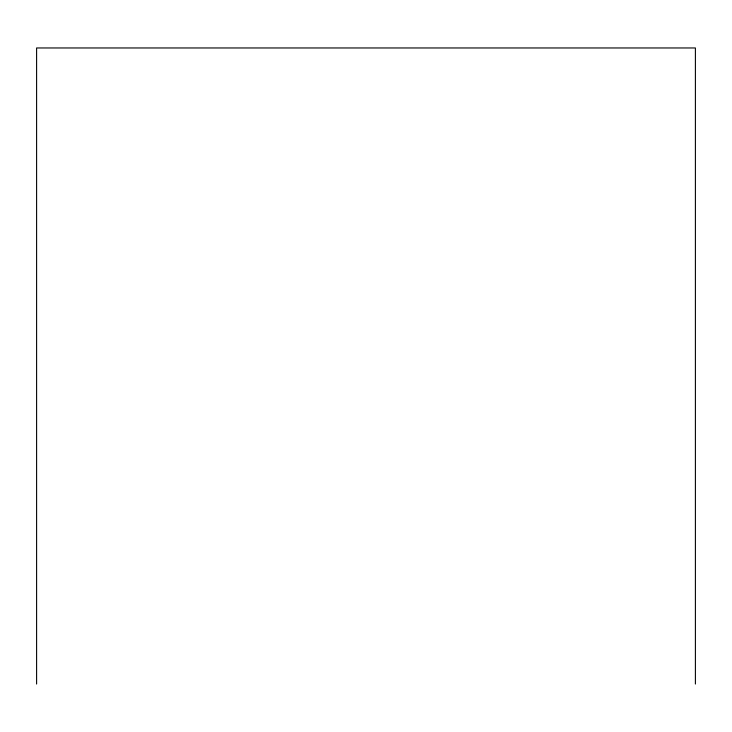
<?xml version="1.0" encoding="UTF-8"?>
<svg xmlns="http://www.w3.org/2000/svg" width="732" height="732" viewBox="0 0 732 732"><rect width="100%" height="100%" fill="white"/><g stroke="black" fill="none" stroke-linecap="round" stroke-linejoin="round"><path stroke-width="1.1" d="M695.4 684.036L695.4 47.964L36.6 47.964L36.6 684.036"/></g></svg>
